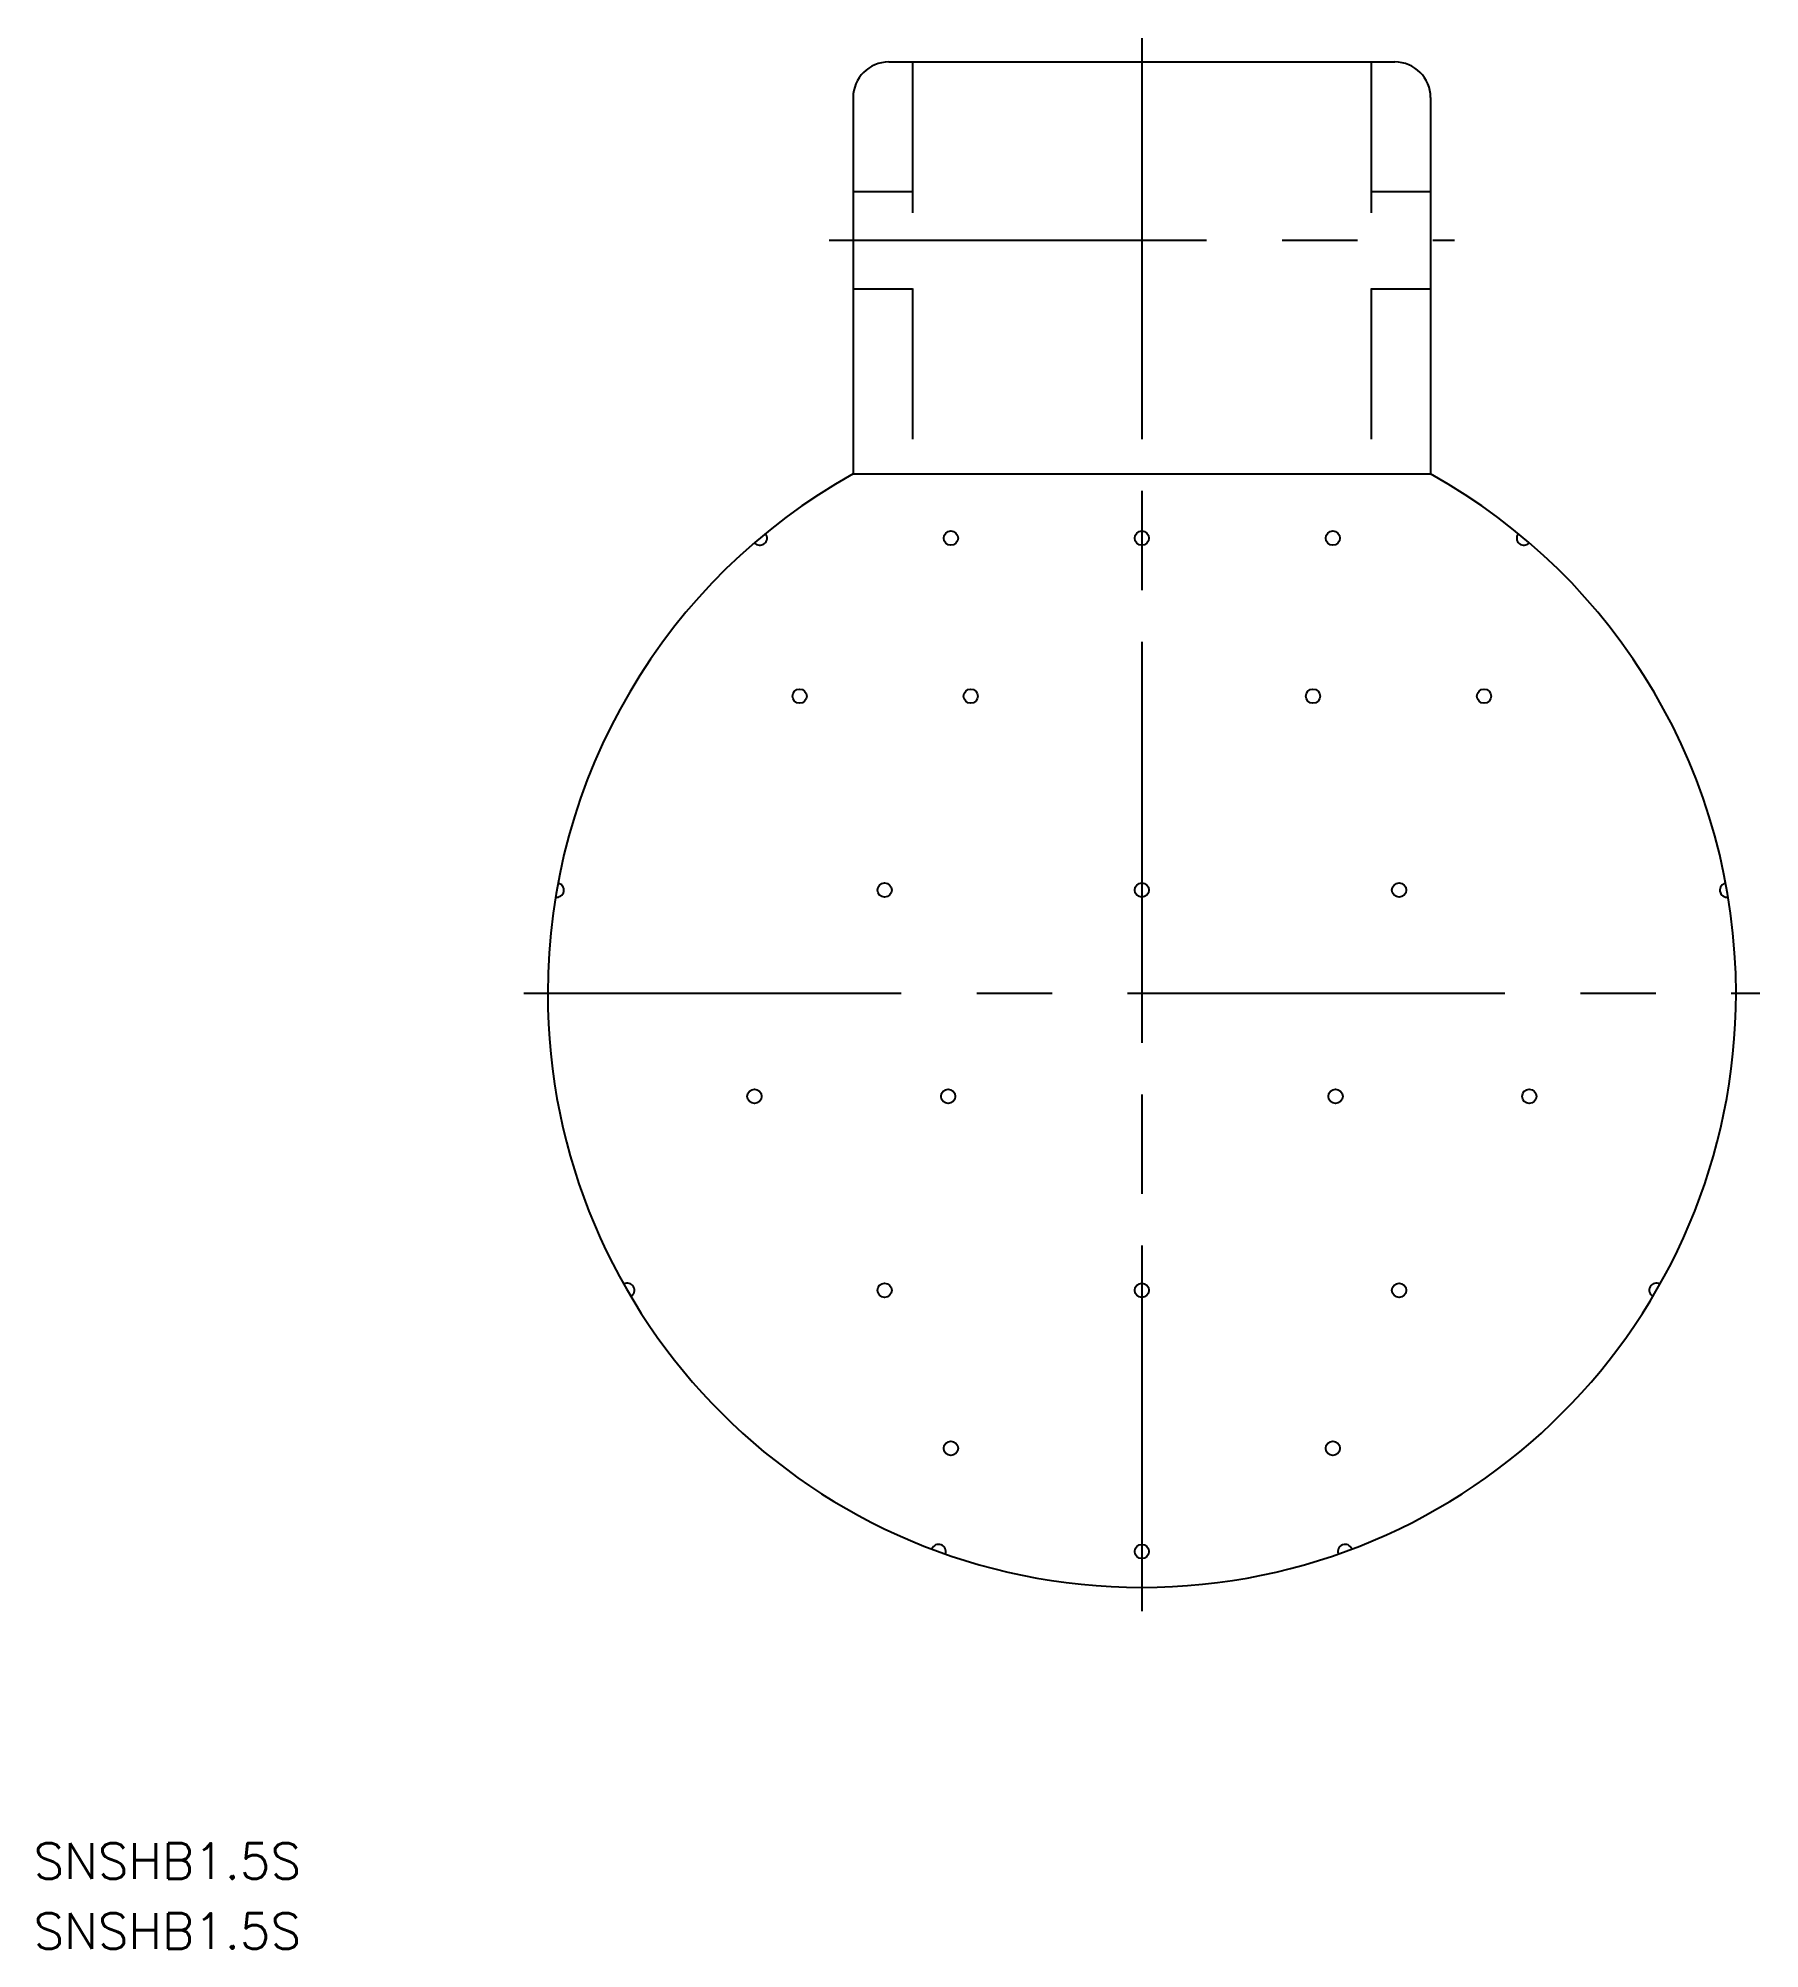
# Model space of a CAD drawing. Extents: x -93 to 52, y -80 to 80.
import ezdxf

# ---------------------------------------------------------------- set-up
doc = ezdxf.new("R2010")
doc.units = 0
doc.linetypes.add('CENTER', pattern=[50.8, 31.75, -6.35, 6.35, -6.35])
doc.linetypes.add('DASHED', pattern=[19.05, 12.7, -6.35])
doc.layers.get('0').update_dxf_attribs({"linetype": 'CONTINUOUS'})
doc.layers.add('CENTER', color=1, linetype='CENTER')
doc.styles.get("Standard").update_dxf_attribs({"font": 'txt.shx', "height": 3, "bigfont": 'bigfont.shx'})

msp = doc.modelspace()

# ---------------------------------------------------------------- linework, layer by layer
at = {"color": 7, "linetype": 'CONTINUOUS'}
for p, q in [((-21.3, 78.37), (21.3, 78.37)), ((-24.3, 75.37), (-24.3, 43.7)), ((24.3, 75.37), (24.3, 43.7)), ((-24.3, 43.7), (24.3, 43.7))]:
    msp.add_line(p, q, dxfattribs=at)
at = {"color": 3, "linetype": 'DASHED'}
for p, q in [((-19.3, 78.37), (-19.3, 43.7)), ((19.3, 78.37), (19.3, 43.7)), ((-24.3, 67.47), (-19.3, 67.47)), ((19.3, 67.47), (24.3, 67.47)), ((-24.3, 59.27), (-19.3, 59.27)), ((19.3, 59.27), (24.3, 59.27))]:
    msp.add_line(p, q, dxfattribs=at)
at = {"color": 7, "linetype": 'CONTINUOUS'}
for centre in [(-16.07, 38.3), (0, 38.3), (16.07, 38.3), (-28.8, 25), (-14.4, 25), (14.4, 25), (28.8, 25), (-21.65, 8.68), (0, 8.68), (21.65, 8.68), (-32.6, -8.68), (-16.3, -8.68), (16.3, -8.68), (32.6, -8.68), (-21.65, -25), (0, -25), (21.65, -25), (-16.07, -38.3), (16.07, -38.3), (0, -46.98)]:
    msp.add_circle(centre, 0.6, dxfattribs=at)
for centre, radius, start, end in [((-21.3, 75.37), 3, 90, 180), ((21.3, 75.37), 3, 0, 90), ((0, 0), 50, 119.078, 180), ((0, 0), 50, 0, 60.922), ((-32.14, 38.3), 0.6, 219.6562, 39.6562), ((32.14, 38.3), 0.6, 140.3438, 320.3438), ((-49.24, 8.68), 0.6, 260.3438, 79.6562), ((49.24, 8.68), 0.6, 100.3438, 279.6562), ((0, 0), 50, 180, 0), ((-43.3, -25), 0.6, 299.6562, 119.6562), ((43.3, -25), 0.6, 60.3438, 240.3438), ((-17.1, -46.98), 0.6, 340.3438, 159.6562), ((17.1, -46.98), 0.6, 20.3438, 199.6562)]:
    msp.add_arc(centre, radius, start, end, dxfattribs=at)
at = {"layer": 'CENTER', "color": 1, "linetype": 'CENTER'}
for p, q in [((0, 80.37), (0, -50)), ((0, 78.37), (0, -52)), ((-26.3, 63.37), (26.3, 63.37)), ((-52, 0), (52, 0))]:
    msp.add_line(p, q, dxfattribs=at)

# ---------------------------------------------------------------- texts
at = {"color": 7, "linetype": 'CONTINUOUS'}
for p in [(-93.26, -74.54), (-93.26, -80.42)]:
    msp.add_text('SNSHB1.5S', height=3, dxfattribs=at).set_placement(p)

doc.saveas('drawing.dxf')
